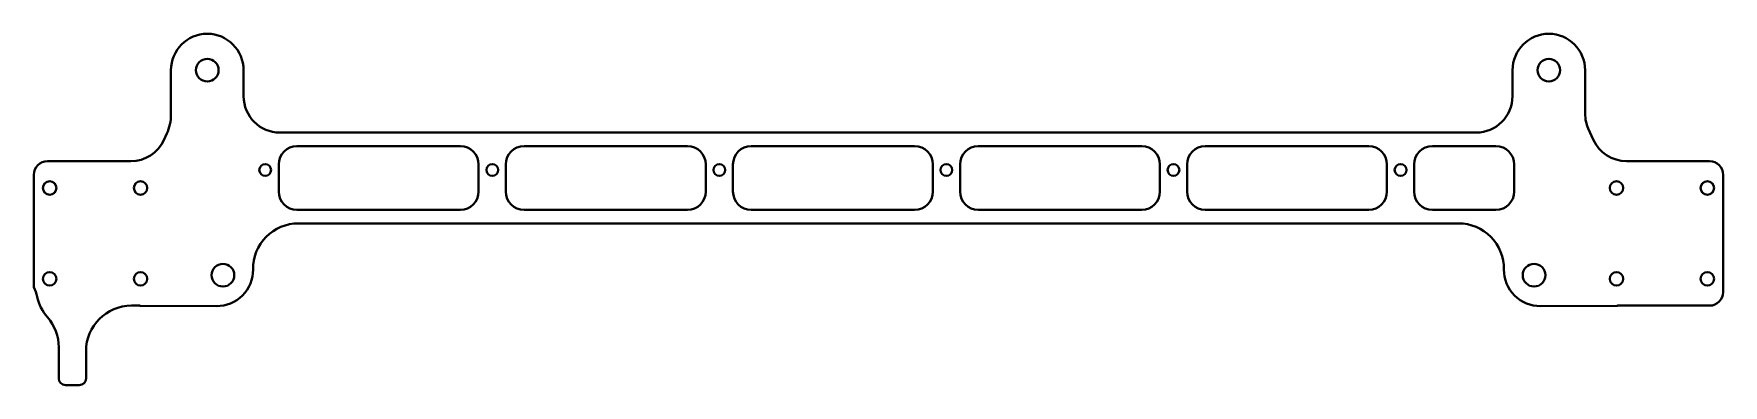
# Model space of a CAD drawing. Header units: inches. Extents: x -381 to -9, y 54 to 131.
import ezdxf

# ---------------------------------------------------------------- set-up
doc = ezdxf.new("R2010")
doc.units = ezdxf.units.IN
doc.header["$MEASUREMENT"] = 0
doc.layers.add('Visible', color=7, linetype='Continuous', lineweight=40)

msp = doc.modelspace()

# ---------------------------------------------------------------- linework, layer by layer
at = {"layer": 'Visible'}
for p, q in [((-350.39, 123.45), (-350.39, 113.65)), ((-334.39, 117.71), (-334.39, 123.45)), ((-54.99, 123.45), (-54.99, 117.71)), ((-38.99, 113.87), (-38.99, 123.45)), ((-351.31, 109.47), (-351.95, 108.07)), ((-62.99, 109.71), (-326.39, 109.71)), ((-37.21, 108.15), (-38.3, 110.61)), ((-322.64, 106.71), (-286.64, 106.71)), ((-272.64, 106.71), (-236.64, 106.71)), ((-222.64, 106.71), (-186.64, 106.71)), ((-172.64, 106.71), (-136.64, 106.71)), ((-122.64, 106.71), (-86.64, 106.71)), ((-72.64, 106.71), (-58.64, 106.71)), ((-359.22, 103.41), (-377.59, 103.41)), ((-326.64, 96.71), (-326.64, 102.71)), ((-282.64, 102.71), (-282.64, 96.71)), ((-276.64, 96.71), (-276.64, 102.71)), ((-232.64, 102.71), (-232.64, 96.71)), ((-226.64, 96.71), (-226.64, 102.71)), ((-182.64, 102.71), (-182.64, 96.71)), ((-176.64, 96.71), (-176.64, 102.71)), ((-132.64, 102.71), (-132.64, 96.71)), ((-126.64, 96.71), (-126.64, 102.71)), ((-82.64, 102.71), (-82.64, 96.71)), ((-76.64, 96.71), (-76.64, 102.71)), ((-54.64, 102.71), (-54.64, 96.71)), ((-11.59, 103.41), (-29.9, 103.41)), ((-380.59, 75.69), (-380.59, 100.41)), ((-8.59, 100.41), (-8.59, 74.61)), ((-286.64, 92.71), (-322.64, 92.71)), ((-66.87, 89.71), (-322.32, 89.71)), ((-236.64, 92.71), (-272.64, 92.71)), ((-186.64, 92.71), (-222.64, 92.71)), ((-136.64, 92.71), (-172.64, 92.71)), ((-86.64, 92.71), (-122.64, 92.71)), ((-58.64, 92.71), (-72.64, 92.71)), ((-359.09, 71.61), (-357.47, 71.61)), ((-340.37, 71.5), (-357.15, 71.6)), ((-48.82, 71.5), (-31.97, 71.6)), ((-31.66, 71.61), (-11.59, 71.61)), ((-375.09, 62.46), (-375.09, 55.6)), ((-369.09, 55.6), (-369.09, 61.61)), ((-370.59, 54.1), (-373.59, 54.1))]:
    msp.add_line(p, q, dxfattribs=at)
for centre, radius in [((-342.39, 123.45), 2.5), ((-46.99, 123.45), 2.5), ((-329.64, 101.47), 1.3), ((-279.64, 101.47), 1.3), ((-229.64, 101.47), 1.3), ((-179.64, 101.47), 1.3), ((-129.64, 101.47), 1.3), ((-79.64, 101.47), 1.3), ((-377.09, 97.51), 1.48), ((-357.09, 97.51), 1.48), ((-32.09, 97.51), 1.48), ((-12.09, 97.51), 1.48), ((-377.09, 77.51), 1.48), ((-357.09, 77.51), 1.48), ((-338.94, 78.31), 2.5), ((-50.25, 78.31), 2.5), ((-32.09, 77.51), 1.48), ((-12.09, 77.51), 1.48)]:
    msp.add_circle(centre, radius, dxfattribs=at)
for centre, radius, start, end in [((-342.39, 123.45), 8, 0, 180), ((-46.99, 123.45), 8, 0, 180), ((-326.39, 117.71), 8, 180, 270), ((-62.99, 117.71), 8, 270, 0), ((-360.39, 113.65), 10, 335.3287, 0), ((-30.99, 113.87), 8, 180, 203.9987), ((-359.22, 111.41), 8, 270, 335.3287), ((-29.9, 111.41), 8, 203.9987, 270), ((-322.64, 102.71), 4, 90, 180), ((-286.64, 102.71), 4, 0, 90), ((-272.64, 102.71), 4, 90, 180), ((-236.64, 102.71), 4, 0, 90), ((-222.64, 102.71), 4, 90, 180), ((-186.64, 102.71), 4, 0, 90), ((-172.64, 102.71), 4, 90, 180), ((-136.64, 102.71), 4, 0, 90), ((-122.64, 102.71), 4, 90, 180), ((-86.64, 102.71), 4, 0, 90), ((-72.64, 102.71), 4, 90, 180), ((-58.64, 102.71), 4, 0, 90), ((-377.59, 100.41), 3, 90, 180), ((-11.59, 100.41), 3, 0, 90), ((-322.64, 96.71), 4, 180, 270), ((-286.64, 96.71), 4, 270, 0), ((-272.64, 96.71), 4, 180, 270), ((-236.64, 96.71), 4, 270, 0), ((-222.64, 96.71), 4, 180, 270), ((-186.64, 96.71), 4, 270, 0), ((-172.64, 96.71), 4, 180, 270), ((-136.64, 96.71), 4, 270, 0), ((-122.64, 96.71), 4, 180, 270), ((-86.64, 96.71), 4, 270, 0), ((-72.64, 96.71), 4, 180, 270), ((-58.64, 96.71), 4, 270, 0), ((-322.32, 79.71), 10, 90, 180.6675), ((-66.87, 79.71), 10, 359.3325, 90), ((-340.32, 79.5), 8, 269.6672, 0.6675), ((-48.87, 79.5), 8, 179.3325, 270.3328), ((-389.63, 71.41), 10, 12.3697, 25.3684), ((-11.59, 74.61), 3, 270, 0), ((-370.09, 75.69), 10, 192.3697, 221.4096), ((-359.09, 61.61), 10, 90, 180), ((-357.47, 63.61), 8, 87.6736, 90), ((-31.66, 63.61), 8, 90, 92.2584), ((-385.09, 62.46), 10, 0, 41.4096), ((-373.59, 55.6), 1.5, 180, 270), ((-370.59, 55.6), 1.5, 270, 0)]:
    msp.add_arc(centre, radius, start, end, dxfattribs=at)

doc.saveas('drawing.dxf')
